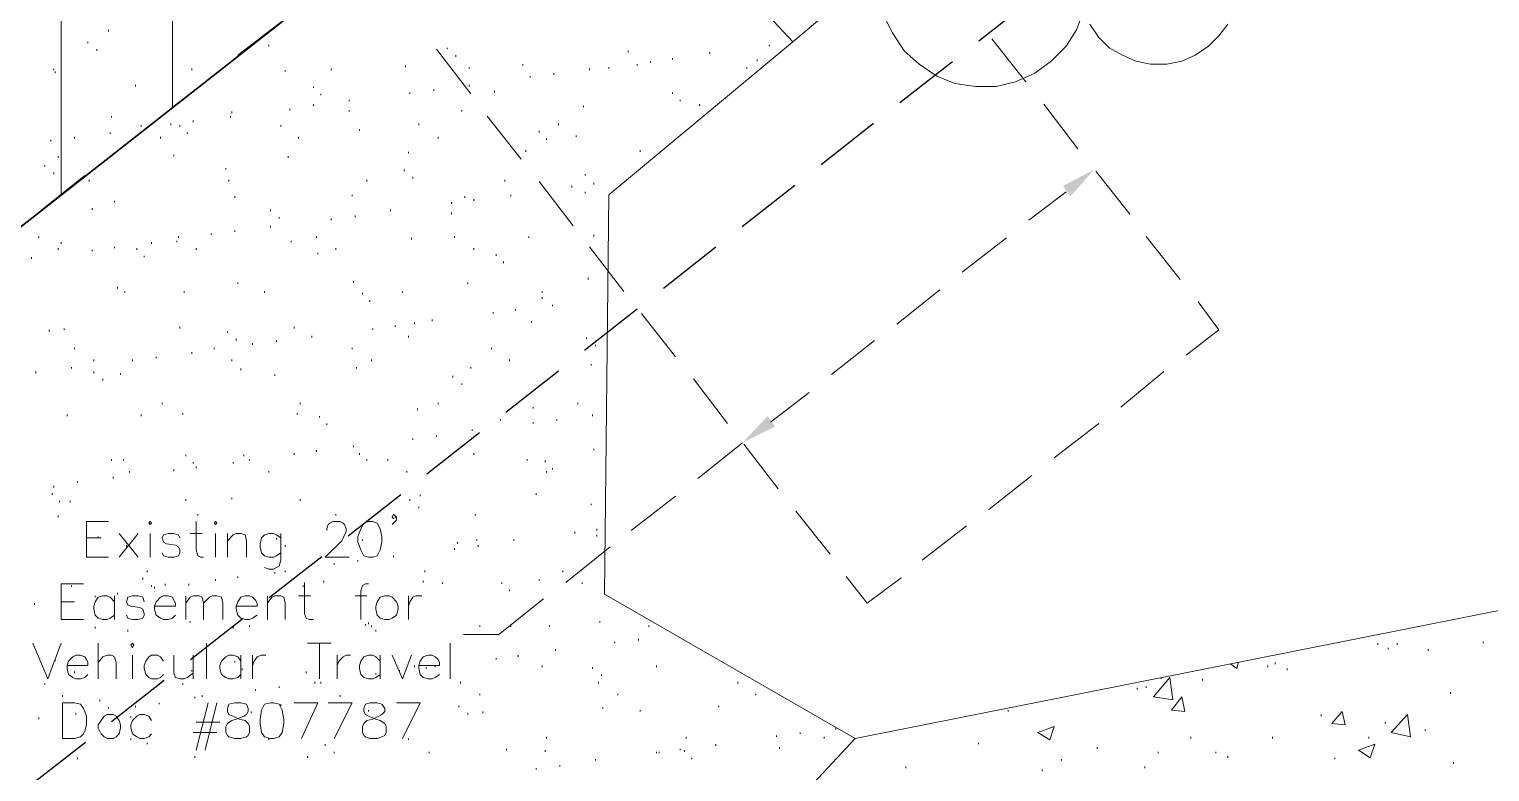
# Model space of a CAD drawing. Header units: inches. Extents: x 10 to 486, y 7 to 426.
# Drawn here: x 145.8 to 211.4, y 198 to 231.4 of the extents above; entities that cross this region are included whole.
import ezdxf

# ---------------------------------------------------------------- set-up
doc = ezdxf.new("R2010")
doc.units = ezdxf.units.IN
doc.header["$LTSCALE"] = 3
doc.header["$MEASUREMENT"] = 0
doc.linetypes.add('DASHEDX2', pattern=[1.5, 1, -0.5])
doc.layers.add('Building Setbacks', color=1, linetype='DASHEDX2')
doc.layers.add('PDF_Solid Fills', color=7, linetype='Continuous')
doc.layers.add('PDF_Geometry', color=7, linetype='Continuous', true_color=0x999999)

msp = doc.modelspace()

# ---------------------------------------------------------------- linework, layer by layer
at = {"layer": 'Building Setbacks'}
msp.add_lwpolyline([(82.279, 147.535), (358.622, 364.348)], dxfattribs=at)
at = {"layer": 'PDF_Geometry', "color": 7, "lineweight": 35}
msp.add_lwpolyline([(152.877, 30.217), (376.677, 27.083), (379.477, 363.817), (346.277, 380.083), (56.61, 152.817)], close=True, dxfattribs=at)
at = {"layer": 'PDF_Geometry', "lineweight": 13}
for points in [[(340.877, 356.15), (338.477, 356.683), (332.477, 355.083), (321.943, 349.017), (320.277, 341.35), (312.41, 340.75), (283.677, 321.75), (263.477, 306.483), (258.21, 296.683), (248.477, 288.017), (245.01, 283.083), (210.277, 256.083), (180.143, 230.817), (171.877, 223.95), (171.677, 206.017), (182.943, 199.55), (174.743, 190.75), (170.743, 184.083), (169.877, 168.15)], [(179.077, 231.95), (180.143, 230.817)], [(184.21, 232.017), (184.61, 231.217), (185.143, 230.417), (185.81, 229.817), (186.61, 229.283), (187.41, 228.95), (188.343, 228.817), (189.277, 228.817), (190.143, 229.017), (191.01, 229.417), (191.743, 229.95), (192.41, 230.617), (192.877, 231.35), (193.21, 232.217)], [(193.477, 231.617), (193.877, 231.017), (194.343, 230.55), (194.943, 230.217), (195.543, 229.95), (196.21, 229.817), (196.943, 229.817), (197.61, 229.95), (198.21, 230.217), (198.81, 230.617), (199.277, 231.083), (199.677, 231.617)], [(149.41, 231.35), (149.41, 231.283)], [(148.477, 230.817), (148.477, 230.75)], [(148.877, 230.483), (148.877, 230.417)], [(156.61, 230.683), (156.61, 230.617)], [(164.61, 230.55), (164.61, 230.483)], [(172.743, 230.417), (172.743, 230.35)], [(176.41, 230.35), (176.41, 230.283)], [(179.077, 230.683), (179.077, 230.617)], [(146.943, 229.617), (146.943, 229.55)], [(153.143, 229.617), (153.143, 229.55)], [(159.41, 229.617), (159.41, 229.55)], [(162.743, 229.75), (162.743, 229.683)], [(165.01, 230.217), (165.01, 230.15)], [(165.61, 229.683), (165.61, 229.617)], [(168.01, 229.817), (168.01, 229.75)], [(171.01, 229.617), (171.01, 229.55)], [(171.877, 229.683), (171.877, 229.617)], [(173.143, 229.817), (173.143, 229.75)], [(173.743, 229.95), (173.743, 229.883)], [(174.743, 230.083), (174.743, 230.017)], [(178.077, 229.683), (178.077, 229.617)], [(178.543, 230.017), (178.543, 229.95)], [(147.01, 229.483), (147.01, 229.417)], [(152.277, 229.55), (152.277, 229.483)], [(157.343, 229.55), (157.343, 229.483)], [(168.343, 229.283), (168.343, 229.217)], [(169.41, 229.417), (169.41, 229.35)], [(150.61, 228.883), (150.61, 228.817)], [(158.61, 228.817), (158.61, 228.75)], [(158.943, 228.483), (158.943, 228.417)], [(162.943, 228.55), (162.943, 228.483)], [(164.01, 228.683), (164.01, 228.617)], [(165.61, 228.883), (165.61, 228.817)], [(166.743, 228.617), (166.743, 228.55)], [(174.743, 228.55), (174.743, 228.483)], [(154.943, 227.683), (154.943, 227.617)], [(157.543, 227.817), (157.543, 227.75)], [(158.61, 228.017), (158.61, 227.95)], [(160.21, 228.217), (160.21, 228.15)], [(160.21, 227.75), (160.21, 227.683)], [(165.277, 227.75), (165.277, 227.683)], [(170.743, 227.95), (170.743, 227.883)], [(175.077, 228.217), (175.077, 228.15)], [(175.943, 228.017), (175.943, 227.95)], [(149.543, 227.483), (149.543, 227.417)], [(150.877, 227.083), (150.877, 227.017)], [(152.21, 227.15), (152.21, 227.083)], [(152.61, 227.083), (152.61, 227.017)], [(153.21, 227.283), (153.21, 227.217)], [(154.877, 227.483), (154.877, 227.417)], [(157.143, 227.083), (157.143, 227.017)], [(163.343, 227.15), (163.343, 227.083)], [(169.61, 227.15), (169.61, 227.083)], [(146.81, 226.417), (146.81, 226.35)], [(147.877, 226.55), (147.877, 226.483)], [(149.477, 226.75), (149.477, 226.683)], [(151.743, 226.55), (151.743, 226.483)], [(152.943, 226.75), (152.943, 226.683)], [(157.943, 226.55), (157.943, 226.483)], [(160.677, 226.883), (160.677, 226.817)], [(164.21, 226.55), (164.21, 226.483)], [(168.743, 226.817), (168.743, 226.75)], [(169.077, 226.483), (169.077, 226.417)], [(170.41, 226.617), (170.41, 226.55)], [(147.143, 225.683), (147.143, 225.617)], [(152.343, 225.75), (152.343, 225.683)], [(157.477, 225.683), (157.477, 225.617)], [(162.877, 225.883), (162.877, 225.817)], [(168.143, 225.95), (168.143, 225.883)], [(173.277, 225.95), (173.277, 225.883)], [(146.543, 225.283), (146.543, 225.217)], [(154.677, 225.15), (154.677, 225.083)], [(162.677, 225.083), (162.677, 225.017)], [(146.943, 224.95), (146.943, 224.883)], [(148.543, 224.617), (148.543, 224.55)], [(154.81, 224.617), (154.81, 224.55)], [(161.01, 224.617), (161.01, 224.55)], [(163.077, 224.75), (163.077, 224.683)], [(167.21, 224.617), (167.21, 224.55)], [(170.81, 224.883), (170.81, 224.817)], [(171.21, 224.483), (171.21, 224.417)], [(155.077, 223.883), (155.077, 223.817)], [(160.343, 223.95), (160.343, 223.883)], [(165.41, 223.883), (165.41, 223.817)], [(165.81, 223.75), (165.81, 223.683)], [(167.477, 223.95), (167.477, 223.883)], [(170.21, 224.35), (170.21, 224.283)], [(170.81, 224.083), (170.81, 224.017)], [(148.677, 223.35), (148.677, 223.283)], [(149.677, 223.683), (149.677, 223.617)], [(156.677, 223.283), (156.677, 223.217)], [(162.077, 223.283), (162.077, 223.217)], [(164.81, 223.617), (164.81, 223.55)], [(164.81, 223.15), (164.81, 223.083)], [(156.677, 222.55), (156.677, 222.483)], [(157.077, 222.95), (157.077, 222.883)], [(159.41, 222.883), (159.41, 222.817)], [(160.477, 223.017), (160.477, 222.95)], [(146.277, 222.083), (146.277, 222.017)], [(147.277, 221.817), (147.277, 221.75)], [(151.343, 221.817), (151.343, 221.75)], [(152.477, 221.883), (152.477, 221.817)], [(152.543, 222.083), (152.543, 222.017)], [(154.01, 222.217), (154.01, 222.15)], [(155.077, 222.35), (155.077, 222.283)], [(157.61, 221.883), (157.61, 221.817)], [(158.743, 222.083), (158.743, 222.017)], [(163.01, 222.017), (163.01, 221.95)], [(164.943, 222.083), (164.943, 222.017)], [(168.277, 222.083), (168.277, 222.017)], [(171.21, 222.15), (171.21, 222.083)], [(145.943, 221.15), (145.943, 221.083)], [(147.143, 221.55), (147.143, 221.483)], [(148.677, 221.483), (148.677, 221.417)], [(149.677, 221.617), (149.677, 221.55)], [(150.677, 221.55), (150.677, 221.483)], [(151.01, 221.217), (151.01, 221.15)], [(153.343, 221.55), (153.343, 221.483)], [(158.81, 221.35), (158.81, 221.283)], [(159.61, 221.55), (159.61, 221.483)], [(165.81, 221.55), (165.81, 221.483)], [(166.81, 221.283), (166.81, 221.217)], [(167.143, 220.95), (167.143, 220.883)], [(149.81, 219.817), (149.81, 219.75)], [(155.21, 220.017), (155.21, 219.95)], [(160.41, 220.083), (160.41, 220.017)], [(165.543, 220.017), (165.543, 219.95)], [(170.943, 220.217), (170.943, 220.15)], [(150.143, 219.617), (150.143, 219.55)], [(152.81, 219.617), (152.81, 219.55)], [(156.41, 219.617), (156.41, 219.55)], [(160.81, 219.55), (160.81, 219.483)], [(161.143, 219.217), (161.143, 219.15)], [(162.61, 219.617), (162.61, 219.55)], [(168.877, 219.617), (168.877, 219.55)], [(168.877, 219.35), (168.877, 219.283)], [(166.677, 218.683), (166.677, 218.617)], [(167.677, 218.817), (167.677, 218.75)], [(169.343, 219.017), (169.343, 218.95)], [(146.743, 217.883), (146.743, 217.817)], [(147.41, 217.95), (147.41, 217.883)], [(152.61, 218.017), (152.61, 217.95)], [(154.743, 217.817), (154.743, 217.75)], [(157.743, 218.017), (157.743, 217.95)], [(161.277, 217.95), (161.277, 217.883)], [(162.277, 218.083), (162.277, 218.017)], [(163.143, 218.217), (163.143, 218.15)], [(163.943, 218.35), (163.943, 218.283)], [(168.41, 218.283), (168.41, 218.217)], [(155.143, 217.483), (155.143, 217.417)], [(155.877, 217.283), (155.877, 217.217)], [(156.943, 217.417), (156.943, 217.35)], [(158.543, 217.617), (158.543, 217.55)], [(162.877, 217.617), (162.877, 217.55)], [(170.877, 217.55), (170.877, 217.483)], [(171.277, 217.217), (171.277, 217.15)], [(147.877, 217.083), (147.877, 217.017)], [(148.743, 216.55), (148.743, 216.483)], [(150.477, 216.55), (150.477, 216.483)], [(151.543, 216.683), (151.543, 216.617)], [(153.143, 216.883), (153.143, 216.817)], [(154.143, 217.083), (154.143, 217.017)], [(154.943, 216.55), (154.943, 216.483)], [(160.343, 217.083), (160.343, 217.017)], [(161.21, 216.55), (161.21, 216.483)], [(166.61, 217.083), (166.61, 217.017)], [(167.41, 216.55), (167.41, 216.483)], [(146.143, 216.017), (146.143, 215.95)], [(147.743, 216.217), (147.743, 216.15)], [(148.743, 216.017), (148.743, 215.95)], [(149.943, 215.95), (149.943, 215.883)], [(155.343, 216.15), (155.343, 216.083)], [(156.877, 215.883), (156.877, 215.817)], [(160.543, 216.217), (160.543, 216.15)], [(165.677, 216.217), (165.677, 216.15)], [(171.077, 216.35), (171.077, 216.283)], [(149.143, 215.683), (149.143, 215.617)], [(164.877, 215.817), (164.877, 215.75)], [(165.277, 215.483), (165.277, 215.417)], [(151.81, 214.617), (151.81, 214.55)], [(158.01, 214.617), (158.01, 214.55)], [(164.21, 214.617), (164.21, 214.55)], [(170.477, 214.617), (170.477, 214.55)], [(147.543, 214.083), (147.543, 214.017)], [(150.877, 214.083), (150.877, 214.017)], [(152.743, 214.15), (152.743, 214.083)], [(157.877, 214.15), (157.877, 214.083)], [(158.877, 214.017), (158.877, 213.95)], [(163.277, 214.35), (163.277, 214.283)], [(167.01, 213.883), (167.01, 213.817)], [(168.477, 214.417), (168.477, 214.35)], [(169.543, 213.883), (169.543, 213.817)], [(171.143, 214.083), (171.143, 214.017)], [(159.21, 213.683), (159.21, 213.617)], [(165.743, 213.417), (165.743, 213.35)], [(168.477, 213.75), (168.477, 213.683)], [(160.41, 212.683), (160.41, 212.617)], [(163.077, 213.017), (163.077, 212.95)], [(164.143, 213.15), (164.143, 213.083)], [(171.21, 212.55), (171.21, 212.483)], [(149.543, 212.083), (149.543, 212.017)], [(150.077, 212.083), (150.077, 212.017)], [(152.877, 212.283), (152.877, 212.217)], [(153.21, 211.95), (153.21, 211.883)], [(155.01, 211.95), (155.01, 211.883)], [(155.477, 212.283), (155.477, 212.217)], [(155.743, 212.083), (155.743, 212.017)], [(157.743, 212.35), (157.743, 212.283)], [(158.743, 212.483), (158.743, 212.417)], [(160.677, 212.35), (160.677, 212.283)], [(161.01, 212.083), (161.01, 212.017)], [(161.943, 212.083), (161.943, 212.017)], [(165.81, 212.35), (165.81, 212.283)], [(168.21, 212.083), (168.21, 212.017)], [(169.01, 212.017), (169.01, 211.95)], [(149.61, 211.283), (149.61, 211.217)], [(150.343, 211.55), (150.343, 211.483)], [(152.343, 211.617), (152.343, 211.55)], [(153.343, 211.75), (153.343, 211.683)], [(156.61, 211.55), (156.61, 211.483)], [(162.81, 211.55), (162.81, 211.483)], [(169.077, 211.55), (169.077, 211.483)], [(169.343, 211.683), (169.343, 211.617)], [(146.943, 210.883), (146.943, 210.817)], [(148.01, 211.083), (148.01, 211.017)], [(146.877, 210.55), (146.877, 210.483)], [(147.21, 210.217), (147.21, 210.15)], [(147.677, 210.217), (147.677, 210.15)], [(152.877, 210.283), (152.877, 210.217)], [(154.943, 210.35), (154.943, 210.283)], [(158.01, 210.283), (158.01, 210.217)], [(162.943, 210.283), (162.943, 210.217)], [(163.343, 209.95), (163.343, 209.883)], [(163.41, 210.483), (163.41, 210.417)], [(168.61, 210.55), (168.61, 210.483)], [(171.077, 210.083), (171.077, 210.017)], [(147.143, 209.55), (147.143, 209.483)], [(153.41, 209.617), (153.41, 209.55)], [(159.61, 209.617), (159.61, 209.55)], [(165.877, 209.617), (165.877, 209.55)], [(148.943, 208.617), (148.943, 208.55)], [(170.343, 208.817), (170.343, 208.75)], [(171.343, 208.95), (171.343, 208.883)], [(171.343, 208.683), (171.343, 208.617)], [(150.21, 208.217), (150.21, 208.15)], [(155.61, 208.417), (155.61, 208.35)], [(156.943, 208.55), (156.943, 208.483)], [(157.343, 208.217), (157.343, 208.15)], [(160.81, 208.483), (160.81, 208.417)], [(164.943, 208.083), (164.943, 208.017)], [(165.077, 208.35), (165.077, 208.283)], [(165.943, 208.483), (165.943, 208.417)], [(166.01, 208.217), (166.01, 208.15)], [(167.61, 208.483), (167.61, 208.417)], [(159.543, 207.417), (159.543, 207.35)], [(160.61, 207.55), (160.61, 207.483)], [(162.21, 207.75), (162.21, 207.683)], [(150.943, 206.75), (150.943, 206.683)], [(151.143, 207.083), (151.143, 207.017)], [(154.21, 206.683), (154.21, 206.617)], [(155.21, 206.817), (155.21, 206.75)], [(156.877, 207.017), (156.877, 206.95)], [(157.343, 207.083), (157.343, 207.017)], [(163.61, 207.083), (163.61, 207.017)], [(168.743, 206.683), (168.743, 206.617)], [(169.81, 207.083), (169.81, 207.017)], [(147.743, 206.417), (147.743, 206.35)], [(149.81, 206.083), (149.81, 206.017)], [(151.343, 206.417), (151.343, 206.35)], [(151.477, 206.35), (151.477, 206.283)], [(151.943, 206.483), (151.943, 206.417)], [(153.01, 206.483), (153.01, 206.417)], [(158.143, 206.417), (158.143, 206.35)], [(158.21, 206.55), (158.21, 206.483)], [(159.077, 206.617), (159.077, 206.55)], [(163.543, 206.617), (163.543, 206.55)], [(164.41, 206.55), (164.41, 206.483)], [(167.077, 206.55), (167.077, 206.483)], [(167.41, 206.217), (167.41, 206.15)], [(170.677, 206.55), (170.677, 206.483)], [(182.943, 199.55), (217.877, 206.483)], [(146.077, 205.617), (146.077, 205.55)], [(148.81, 205.95), (148.81, 205.883)], [(153.077, 204.817), (153.077, 204.75)], [(160.943, 204.683), (160.943, 204.617)], [(161.077, 204.75), (161.077, 204.683)], [(171.477, 204.817), (171.477, 204.75)], [(148.81, 204.55), (148.81, 204.483)], [(150.277, 204.417), (150.277, 204.35)], [(155.01, 204.55), (155.01, 204.483)], [(155.743, 204.617), (155.743, 204.55)], [(161.21, 204.617), (161.21, 204.55)], [(161.41, 204.417), (161.41, 204.35)], [(166.077, 204.617), (166.077, 204.55)], [(167.477, 204.617), (167.477, 204.55)], [(169.21, 204.617), (169.21, 204.55)], [(173.21, 204.017), (173.21, 203.95)], [(173.677, 204.617), (173.677, 204.55)], [(169.477, 203.55), (169.477, 203.483)], [(172.143, 203.883), (172.143, 203.817)], [(206.41, 203.817), (206.41, 203.75)], [(206.877, 203.617), (206.877, 203.55)], [(207.277, 203.817), (207.277, 203.75)], [(208.677, 203.55), (208.677, 203.483)], [(211.143, 203.883), (211.143, 203.817)], [(147.01, 203.083), (147.01, 203.017)], [(155.077, 203.017), (155.077, 202.95)], [(163.143, 202.817), (163.143, 202.75)], [(163.677, 202.75), (163.677, 202.683)], [(164.077, 202.817), (164.077, 202.75)], [(166.81, 203.15), (166.81, 203.083)], [(167.81, 203.283), (167.81, 203.217)], [(168.877, 202.817), (168.877, 202.75)], [(171.143, 202.75), (171.143, 202.683)], [(174.01, 202.817), (174.01, 202.75)], [(199.81, 202.883), (200.077, 202.683), (200.143, 202.95)], [(201.477, 202.817), (201.477, 202.75)], [(201.81, 202.95), (201.81, 202.883)], [(147.877, 202.55), (147.877, 202.483)], [(153.143, 202.617), (153.143, 202.55)], [(155.41, 202.683), (155.41, 202.617)], [(158.277, 202.55), (158.277, 202.483)], [(158.677, 202.083), (158.677, 202.017)], [(158.943, 202.083), (158.943, 202.017)], [(161.41, 202.483), (161.41, 202.417)], [(162.477, 202.617), (162.477, 202.55)], [(165.21, 202.083), (165.21, 202.017)], [(171.41, 202.083), (171.41, 202.017)], [(171.543, 202.417), (171.543, 202.35)], [(177.677, 202.083), (177.677, 202.017)], [(196.677, 202.283), (196.677, 202.217)], [(198.543, 202.217), (198.543, 202.15)], [(202.343, 202.683), (202.343, 202.617)], [(146.543, 202.017), (146.543, 201.95)], [(147.343, 201.483), (147.343, 201.417)], [(152.743, 202.017), (152.743, 201.95)], [(153.277, 201.417), (153.277, 201.35)], [(153.61, 201.483), (153.61, 201.417)], [(156.01, 201.75), (156.01, 201.683)], [(157.077, 201.883), (157.077, 201.817)], [(159.81, 201.483), (159.81, 201.417)], [(166.077, 201.55), (166.077, 201.483)], [(172.277, 201.55), (172.277, 201.483)], [(178.477, 201.55), (178.477, 201.483)], [(195.61, 201.817), (195.61, 201.75)], [(196.01, 201.883), (196.01, 201.817)], [(209.677, 201.617), (209.677, 201.55)], [(149.01, 201.283), (149.01, 201.217)], [(149.41, 200.95), (149.41, 200.883)], [(150.61, 201.017), (150.61, 200.95)], [(151.677, 201.15), (151.677, 201.083)], [(155.81, 200.75), (155.81, 200.683)], [(157.143, 201.083), (157.143, 201.017)], [(161.077, 200.817), (161.077, 200.75)], [(165.143, 201.017), (165.143, 200.95)], [(166.21, 200.75), (166.21, 200.683)], [(171.61, 200.95), (171.61, 200.883)], [(173.277, 200.817), (173.277, 200.75)], [(176.81, 201.017), (176.81, 200.95)], [(189.81, 200.817), (189.81, 200.75)], [(146.277, 200.483), (146.277, 200.417)], [(147.943, 200.683), (147.943, 200.617)], [(150.41, 200.55), (150.41, 200.483)], [(165.543, 200.683), (165.543, 200.617)], [(203.877, 200.617), (203.877, 200.55)], [(206.743, 200.283), (206.743, 200.217)], [(150.41, 199.55), (150.41, 199.483)], [(156.61, 199.55), (156.61, 199.483)], [(162.877, 199.55), (162.877, 199.483)], [(169.077, 199.617), (169.077, 199.55)], [(175.343, 199.617), (175.343, 199.55)], [(179.41, 199.683), (179.41, 199.617)], [(180.477, 199.817), (180.477, 199.75)], [(181.543, 199.617), (181.543, 199.55)], [(182.077, 200.017), (182.077, 199.95)], [(198.01, 199.617), (198.01, 199.55)], [(201.677, 199.617), (201.677, 199.55)], [(206.01, 199.617), (206.01, 199.55)], [(208.543, 199.95), (208.543, 199.883)], [(151.143, 199.35), (151.143, 199.283)], [(159.143, 199.283), (159.143, 199.217)], [(159.543, 198.95), (159.543, 198.883)], [(163.81, 198.95), (163.81, 198.883)], [(167.277, 199.083), (167.277, 199.017)], [(169.01, 199.017), (169.01, 198.95)], [(174.01, 198.95), (174.01, 198.883)], [(174.143, 198.95), (174.143, 198.883)], [(175.077, 199.083), (175.077, 199.017)], [(175.277, 199.017), (175.277, 198.95)], [(176.677, 199.283), (176.677, 199.217)], [(179.543, 199.15), (179.543, 199.083)], [(188.477, 199.35), (188.477, 199.283)], [(193.81, 199.15), (193.81, 199.083)], [(196.543, 198.95), (196.543, 198.883)], [(199.143, 198.95), (199.143, 198.883)], [(148.01, 198.683), (148.01, 198.617)], [(153.277, 198.75), (153.277, 198.683)], [(158.343, 198.75), (158.343, 198.683)], [(168.61, 198.217), (168.61, 198.15)], [(169.677, 198.35), (169.677, 198.283)], [(171.277, 198.617), (171.277, 198.55)], [(175.61, 198.683), (175.61, 198.617)], [(185.21, 198.283), (185.21, 198.217)], [(191.343, 198.15), (191.343, 198.083)], [(192.21, 198.617), (192.21, 198.55)], [(195.943, 198.283), (195.943, 198.217)], [(199.677, 198.75), (199.677, 198.683)], [(204.477, 198.683), (204.477, 198.617)], [(209.81, 198.483), (209.81, 198.417)]]:
    msp.add_lwpolyline(points, dxfattribs=at)
at = {"layer": 'PDF_Geometry', "color": 9, "lineweight": 13, "true_color": 0xbbbbbb}
for points in [[(152.277, 227.883), (152.277, 253.283)], [(147.277, 223.95), (147.277, 249.35)]]:
    msp.add_lwpolyline(points, dxfattribs=at)
at = {"layer": 'PDF_Geometry', "color": 7, "lineweight": 13}
for points in [[(155.21, 230.217), (157.21, 231.75)], [(190.61, 229.017), (189.077, 230.95)], [(164.143, 230.483), (165.677, 228.483)], [(152.277, 227.883), (154.277, 229.417)], [(192.943, 226.017), (191.41, 228.017)], [(149.343, 225.55), (151.277, 227.083)], [(166.41, 227.483), (167.943, 225.55)], [(195.277, 223.083), (193.743, 225.017)], [(146.41, 223.283), (148.343, 224.817)], [(168.743, 224.55), (170.277, 222.55)], [(192.41, 224.083), (190.743, 222.817)], [(189.743, 222.017), (187.743, 220.483)], [(197.543, 220.15), (196.01, 222.083)], [(171.01, 221.617), (172.543, 219.617)], [(186.743, 219.683), (184.81, 218.15)], [(197.81, 216.75), (199.277, 217.883), (198.343, 219.15)], [(173.343, 218.617), (174.877, 216.683)], [(183.81, 217.417), (181.877, 215.883)], [(194.877, 214.417), (196.81, 216.017)], [(175.677, 215.683), (177.21, 213.683)], [(180.877, 215.083), (179.143, 213.75)], [(191.877, 212.15), (193.877, 213.683)], [(177.877, 212.817), (175.877, 211.217)], [(177.943, 212.75), (179.477, 210.75)], [(188.943, 209.817), (190.877, 211.35)], [(174.877, 210.417), (172.877, 208.883)], [(149.41, 207.683), (148.41, 207.683), (148.41, 209.283), (149.41, 209.283)], [(153.343, 209.283), (153.343, 208.017), (153.41, 207.75), (153.543, 207.683), (153.677, 207.683)], [(159.21, 208.883), (159.21, 208.95), (159.277, 209.15), (159.343, 209.217), (159.477, 209.283), (159.81, 209.283), (159.943, 209.217), (160.01, 209.15), (160.077, 208.95), (160.077, 208.817), (160.01, 208.683), (159.877, 208.417), (159.143, 207.683), (160.21, 207.683)], [(162.343, 209.483), (162.21, 209.417), (162.143, 209.483), (162.21, 209.617), (162.343, 209.483), (162.343, 209.35), (162.21, 209.217), (162.143, 209.15)], [(180.277, 209.75), (181.81, 207.817)], [(149.877, 207.683), (150.743, 208.75)], [(150.743, 207.683), (149.877, 208.75)], [(151.277, 208.75), (151.277, 207.683)], [(152.61, 208.55), (152.543, 208.683), (152.343, 208.75), (152.077, 208.75), (151.877, 208.683), (151.81, 208.55), (151.877, 208.35), (152.01, 208.283), (152.41, 208.217), (152.543, 208.15), (152.61, 208.017), (152.61, 207.883), (152.543, 207.75), (152.343, 207.683), (152.077, 207.683), (151.877, 207.75), (151.81, 207.883)], [(153.077, 208.75), (153.61, 208.75)], [(154.21, 208.75), (154.21, 207.683)], [(154.743, 207.683), (154.743, 208.75)], [(154.743, 208.417), (155.01, 208.683), (155.143, 208.75), (155.343, 208.75), (155.543, 208.683), (155.61, 208.417), (155.61, 207.683)], [(157.143, 208.55), (156.943, 208.683), (156.81, 208.75), (156.61, 208.75), (156.41, 208.683), (156.277, 208.55), (156.21, 208.283), (156.21, 208.15), (156.277, 207.883), (156.41, 207.75), (156.61, 207.683), (156.81, 207.683), (156.943, 207.75), (157.143, 207.883)], [(157.143, 208.75), (157.143, 207.55), (157.077, 207.283), (156.943, 207.217), (156.81, 207.15), (156.61, 207.15), (156.41, 207.217)], [(185.943, 207.55), (187.943, 209.083)], [(148.41, 208.55), (149.077, 208.55)], [(171.943, 208.15), (169.943, 206.55)], [(182.543, 206.817), (183.477, 205.617), (185.01, 206.75)], [(148.277, 204.883), (147.277, 204.883), (147.277, 206.483), (148.277, 206.483)], [(158.21, 206.483), (158.21, 205.15), (158.277, 204.95), (158.41, 204.883), (158.61, 204.883)], [(161.077, 206.483), (160.943, 206.483), (160.81, 206.417), (160.743, 206.15), (160.743, 204.883)], [(147.277, 205.683), (147.877, 205.683)], [(149.677, 205.683), (149.477, 205.883), (149.343, 205.95), (149.143, 205.95), (148.943, 205.883), (148.81, 205.683), (148.743, 205.483), (148.743, 205.35), (148.81, 205.083), (148.943, 204.95), (149.143, 204.883), (149.343, 204.883), (149.477, 204.95), (149.677, 205.083)], [(149.677, 205.95), (149.677, 204.883)], [(151.01, 205.683), (150.943, 205.883), (150.743, 205.95), (150.477, 205.95), (150.277, 205.883), (150.21, 205.683), (150.277, 205.55), (150.41, 205.483), (150.81, 205.417), (150.943, 205.35), (151.01, 205.15), (151.01, 205.083), (150.943, 204.95), (150.743, 204.883), (150.477, 204.883), (150.277, 204.95), (150.21, 205.083)], [(151.477, 205.483), (152.41, 205.483), (152.41, 205.617), (152.343, 205.75), (152.277, 205.883), (152.077, 205.95), (151.877, 205.95), (151.743, 205.883), (151.543, 205.683), (151.477, 205.483), (151.477, 205.35), (151.543, 205.083), (151.743, 204.95), (151.877, 204.883), (152.077, 204.883), (152.277, 204.95), (152.41, 205.083)], [(152.877, 204.883), (152.877, 205.95)], [(152.877, 205.617), (153.077, 205.883), (153.21, 205.95), (153.477, 205.95), (153.61, 205.883), (153.677, 205.617), (153.677, 204.883)], [(153.677, 205.617), (153.943, 205.883), (154.077, 205.95), (154.277, 205.95), (154.477, 205.883), (154.543, 205.617), (154.543, 204.883)], [(155.143, 205.483), (156.077, 205.483), (156.077, 205.617), (156.01, 205.75), (155.877, 205.883), (155.743, 205.95), (155.543, 205.95), (155.343, 205.883), (155.21, 205.683), (155.143, 205.483), (155.143, 205.35), (155.21, 205.083), (155.343, 204.95), (155.543, 204.883), (155.743, 204.883), (155.877, 204.95), (156.077, 205.083)], [(156.543, 204.883), (156.543, 205.95)], [(156.543, 205.617), (156.743, 205.883), (156.877, 205.95), (157.143, 205.95), (157.277, 205.883), (157.343, 205.617), (157.343, 204.883)], [(157.943, 205.95), (158.477, 205.95)], [(160.477, 205.95), (161.01, 205.95)], [(162.877, 204.883), (162.877, 205.95)], [(162.877, 205.483), (162.943, 205.683), (163.077, 205.883), (163.21, 205.95), (163.477, 205.95)], [(168.943, 205.817), (166.943, 204.217), (165.343, 204.217)], [(146.01, 203.817), (146.677, 202.217), (147.277, 203.817)], [(148.943, 202.217), (148.943, 203.817)], [(153.81, 202.217), (153.81, 203.817)], [(158.343, 203.817), (159.41, 203.817)], [(158.877, 203.817), (158.877, 202.217)], [(164.743, 202.217), (164.743, 203.817)], [(147.543, 202.817), (148.477, 202.817), (148.477, 202.95), (148.41, 203.083), (148.343, 203.217), (148.143, 203.283), (147.943, 203.283), (147.81, 203.217), (147.61, 203.017), (147.543, 202.817), (147.543, 202.683), (147.61, 202.417), (147.81, 202.283), (147.943, 202.217), (148.143, 202.217), (148.343, 202.283), (148.477, 202.417)], [(148.943, 202.95), (149.143, 203.217), (149.343, 203.283), (149.543, 203.283), (149.677, 203.217), (149.743, 202.95), (149.743, 202.217)], [(150.477, 203.283), (150.477, 202.217)], [(151.877, 203.017), (151.743, 203.217), (151.61, 203.283), (151.343, 203.283), (151.21, 203.217), (151.077, 203.017), (151.01, 202.817), (151.01, 202.683), (151.077, 202.417), (151.21, 202.283), (151.343, 202.217), (151.61, 202.217), (151.743, 202.283), (151.877, 202.417)], [(152.343, 203.283), (152.343, 202.483), (152.41, 202.283), (152.61, 202.217), (152.81, 202.217), (152.943, 202.283), (153.21, 202.483)], [(153.21, 203.283), (153.21, 202.217)], [(155.343, 203.017), (155.21, 203.217), (155.01, 203.283), (154.81, 203.283), (154.677, 203.217), (154.477, 203.017), (154.41, 202.817), (154.41, 202.683), (154.477, 202.417), (154.677, 202.283), (154.81, 202.217), (155.01, 202.217), (155.21, 202.283), (155.343, 202.417)], [(155.343, 203.283), (155.343, 202.217)], [(155.877, 202.217), (155.877, 203.283)], [(155.877, 202.817), (155.943, 203.017), (156.077, 203.217), (156.277, 203.283), (156.477, 203.283)], [(159.677, 202.217), (159.677, 203.283)], [(159.677, 202.817), (159.743, 203.017), (159.943, 203.217), (160.077, 203.283), (160.277, 203.283)], [(161.61, 203.017), (161.41, 203.217), (161.277, 203.283), (161.077, 203.283), (160.877, 203.217), (160.743, 203.017), (160.677, 202.817), (160.677, 202.683), (160.743, 202.417), (160.877, 202.283), (161.077, 202.217), (161.277, 202.217), (161.41, 202.283), (161.61, 202.417)], [(161.61, 203.283), (161.61, 202.217)], [(162.143, 203.283), (162.61, 202.217), (163.01, 203.283)], [(163.343, 202.817), (164.277, 202.817), (164.277, 202.95), (164.21, 203.083), (164.077, 203.217), (163.943, 203.283), (163.743, 203.283), (163.543, 203.217), (163.41, 203.017), (163.343, 202.817), (163.343, 202.683), (163.41, 202.417), (163.543, 202.283), (163.743, 202.217), (163.943, 202.217), (164.077, 202.283), (164.277, 202.417)], [(153.877, 201.15), (153.343, 199.017)], [(154.277, 201.15), (153.743, 199.017)], [(157.743, 201.15), (158.81, 201.15), (158.077, 199.55)], [(159.277, 201.15), (160.343, 201.15), (159.543, 199.55)], [(162.343, 201.15), (163.41, 201.15), (162.61, 199.55)], [(151.343, 200.35), (151.21, 200.55), (151.01, 200.617), (150.81, 200.617), (150.677, 200.55), (150.477, 200.35), (150.41, 200.15), (150.41, 200.017), (150.477, 199.75), (150.677, 199.617), (150.81, 199.55), (151.01, 199.55), (151.21, 199.617), (151.343, 199.75)], [(153.343, 200.283), (154.41, 200.283)], [(153.21, 199.817), (154.277, 199.817)]]:
    msp.add_lwpolyline(points, dxfattribs=at)
for points in [[(151.21, 209.217), (151.277, 209.15), (151.343, 209.217), (151.277, 209.283)], [(154.143, 209.217), (154.21, 209.15), (154.277, 209.217), (154.21, 209.283)], [(161.077, 209.283), (160.877, 209.217), (160.743, 208.95), (160.61, 208.617), (160.61, 208.35), (160.743, 208.017), (160.877, 207.75), (161.077, 207.683), (161.277, 207.683), (161.477, 207.75), (161.61, 208.017), (161.677, 208.35), (161.677, 208.617), (161.61, 208.95), (161.477, 209.217), (161.277, 209.283)], [(161.81, 205.95), (161.61, 205.883), (161.477, 205.683), (161.41, 205.483), (161.41, 205.35), (161.477, 205.083), (161.61, 204.95), (161.81, 204.883), (162.01, 204.883), (162.143, 204.95), (162.343, 205.083), (162.41, 205.35), (162.41, 205.483), (162.343, 205.683), (162.143, 205.883), (162.01, 205.95)], [(150.41, 203.75), (150.477, 203.617), (150.543, 203.75), (150.477, 203.817)], [(147.343, 199.55), (147.343, 201.15), (147.877, 201.15), (148.143, 201.083), (148.277, 200.883), (148.343, 200.75), (148.41, 200.55), (148.41, 200.15), (148.343, 199.883), (148.277, 199.75), (148.143, 199.617), (147.877, 199.55)], [(155.077, 201.15), (154.81, 201.083), (154.743, 200.883), (154.743, 200.75), (154.81, 200.617), (155.01, 200.55), (155.277, 200.417), (155.543, 200.35), (155.677, 200.217), (155.743, 200.083), (155.743, 199.817), (155.677, 199.683), (155.61, 199.617), (155.343, 199.55), (155.077, 199.55), (154.81, 199.617), (154.743, 199.683), (154.677, 199.817), (154.677, 200.083), (154.743, 200.217), (154.943, 200.35), (155.143, 200.417), (155.477, 200.55), (155.61, 200.617), (155.677, 200.75), (155.677, 200.883), (155.61, 201.083), (155.343, 201.15)], [(156.677, 201.15), (156.41, 201.083), (156.277, 200.817), (156.21, 200.417), (156.21, 200.217), (156.277, 199.817), (156.41, 199.617), (156.677, 199.55), (156.81, 199.55), (157.077, 199.617), (157.21, 199.817), (157.277, 200.217), (157.277, 200.417), (157.21, 200.817), (157.077, 201.083), (156.81, 201.15)], [(161.143, 201.15), (160.943, 201.083), (160.877, 200.883), (160.877, 200.75), (160.943, 200.617), (161.077, 200.55), (161.41, 200.417), (161.61, 200.35), (161.81, 200.217), (161.877, 200.083), (161.877, 199.817), (161.81, 199.683), (161.677, 199.617), (161.477, 199.55), (161.143, 199.55), (160.943, 199.617), (160.877, 199.683), (160.81, 199.817), (160.81, 200.083), (160.877, 200.217), (161.01, 200.35), (161.277, 200.417), (161.543, 200.55), (161.677, 200.617), (161.81, 200.75), (161.81, 200.883), (161.677, 201.083), (161.477, 201.15)], [(149.343, 200.617), (149.21, 200.55), (149.077, 200.35), (148.943, 200.15), (148.943, 200.017), (149.077, 199.75), (149.21, 199.617), (149.343, 199.55), (149.61, 199.55), (149.743, 199.617), (149.877, 199.75), (149.943, 200.017), (149.943, 200.15), (149.877, 200.35), (149.743, 200.55), (149.61, 200.617)]]:
    msp.add_lwpolyline(points, close=True, dxfattribs=at)
at = {"layer": 'PDF_Geometry', "lineweight": 13}
for points in [[(197.21, 201.283), (196.343, 201.417), (197.077, 202.283)], [(197.61, 201.417), (197.743, 200.75), (197.143, 200.817)], [(204.81, 200.75), (204.943, 200.15), (204.343, 200.217)], [(191.877, 200.083), (191.677, 199.483), (191.143, 199.817)], [(207.877, 199.617), (207.01, 199.817), (207.743, 200.617)], [(206.277, 199.283), (206.077, 198.683), (205.543, 199.017)]]:
    msp.add_lwpolyline(points, close=True, dxfattribs=at)
at = {"layer": 'PDF_Solid Fills', "lineweight": 13, "transparency": 33554559}
for points in [[(192.277, 224.35), (192.61, 223.883), (193.677, 225.083)], [(179.01, 214.017), (179.343, 213.55), (177.877, 212.817)]]:
    msp.add_solid(points, dxfattribs=at)

doc.saveas('drawing.dxf')
